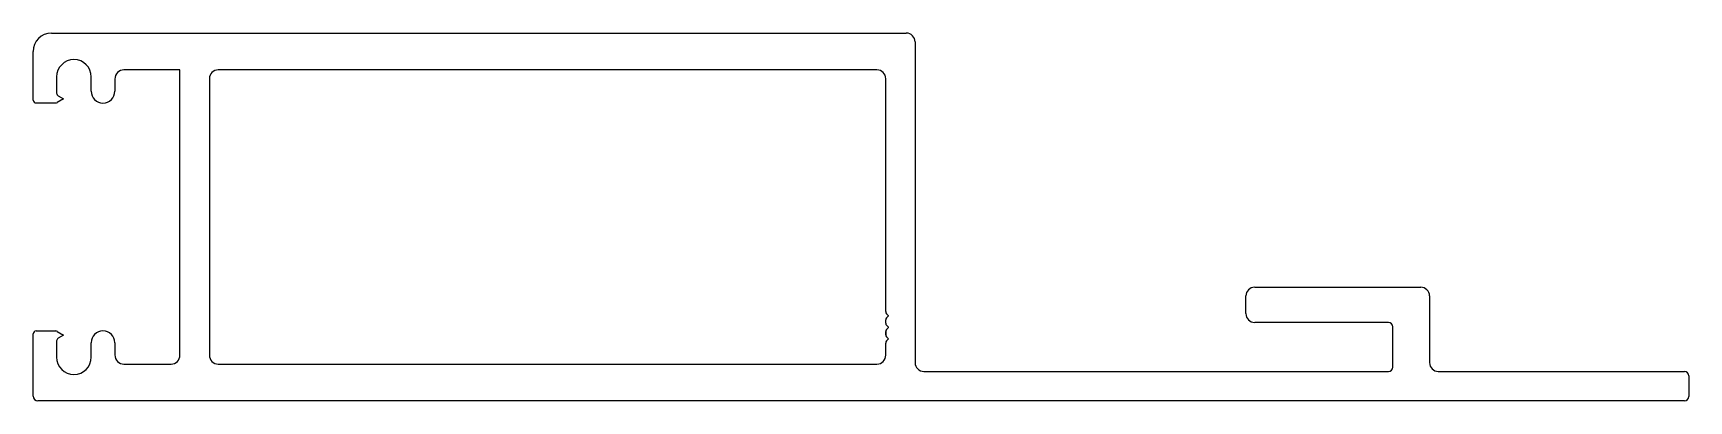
# Model space of a CAD drawing. Extents: x -69 to 74, y 5 to 37.
import ezdxf

# ---------------------------------------------------------------- set-up
doc = ezdxf.new("R2010")
doc.units = 0
doc.layers.get('0').update_dxf_attribs({"linetype": 'CONTINUOUS'})

msp = doc.modelspace()

# ---------------------------------------------------------------- linework, layer by layer
at = {"linetype": 'CONTINUOUS'}
for p, q in [((-67.09, 36.79), (6.76, 36.79)), ((7.52, 36.03), (7.52, 8.36)), ((-68.68, 31.02), (-68.68, 35.2)), ((-66.65, 33.01), (-66.65, 31.61)), ((-63.65, 31.78), (-63.65, 33.01)), ((-57.17, 33.62), (-60.83, 33.62)), ((-55.99, 33.62), (-57.99, 33.62)), ((-55.99, 9), (-55.99, 33.62)), ((4.22, 33.62), (-52.69, 33.62)), ((-61.62, 32.83), (-61.62, 31.78)), ((-53.45, 32.86), (-53.45, 29.87)), ((4.98, 12.76), (4.98, 32.86)), ((-66.71, 30.76), (-68.42, 30.76)), ((-66.04, 31.11), (-66.59, 30.8)), ((-66.52, 31.39), (-66.04, 31.11)), ((-53.45, 29.87), (-53.45, 9)), ((36.86, 14.87), (51.2, 14.87)), ((36.1, 12.59), (36.1, 14.11)), ((51.96, 14.11), (51.96, 8.36)), ((4.98, 12.76), (4.98, 12.76)), ((4.98, 12.76), (4.98, 12.76)), ((4.98, 11.76), (4.98, 12.05)), ((5.23, 12.41), (5.06, 12.58)), ((5.06, 12.23), (5.23, 12.4)), ((5.23, 11.41), (5.06, 11.58)), ((48.41, 11.82), (36.86, 11.82)), ((-68.68, 5.47), (-68.68, 10.84)), ((-68.42, 11.09), (-66.71, 11.09)), ((-66.65, 10.24), (-66.65, 8.84)), ((-66.59, 11.06), (-66.04, 10.74)), ((-66.04, 10.74), (-66.52, 10.46)), ((-63.65, 8.84), (-63.65, 10.08)), ((-61.62, 10.08), (-61.62, 9.02)), ((4.98, 10.76), (4.98, 11.05)), ((4.98, 11.05), (4.98, 10.76)), ((4.98, 10.76), (4.98, 11.05)), ((4.98, 11.05), (4.98, 10.76)), ((4.98, 10.76), (4.98, 11.05)), ((4.98, 9), (4.98, 10.05)), ((4.98, 10.05), (4.98, 10.05)), ((4.98, 10.05), (4.98, 10.05)), ((4.98, 10.05), (4.98, 10.05)), ((5.06, 11.23), (5.23, 11.4)), ((5.23, 10.41), (5.06, 10.59)), ((5.06, 10.23), (5.23, 10.4)), ((48.79, 7.98), (48.79, 11.44)), ((-60.83, 8.24), (-56.75, 8.24)), ((-52.69, 8.24), (4.22, 8.24)), ((8.28, 7.6), (48.41, 7.6)), ((52.72, 7.6), (73.99, 7.6)), ((74.37, 7.22), (74.37, 5.44)), ((-51.86, 5.06), (-68.27, 5.06)), ((51.96, 5.06), (-51.86, 5.06)), ((73.99, 5.06), (51.96, 5.06))]:
    msp.add_line(p, q, dxfattribs=at)
for centre, radius, start, end in [((-67.09, 35.2), 1.59, 90, 180), ((6.76, 36.03), 0.761, 0, 90), ((-65.15, 33.01), 1.5, 90, 180), ((-65.15, 33.01), 1.5, 360, 90), ((-60.83, 32.83), 0.787, 90, 180), ((-52.69, 32.86), 0.762, 90, 180), ((4.22, 32.86), 0.761, 360, 90), ((-66.39, 31.61), 0.254, 180, 240), ((-62.64, 31.78), 1.02, 180, 270), ((-62.64, 31.78), 1.02, 270, 0), ((-68.42, 31.02), 0.254, 180, 270), ((-66.71, 31.02), 0.254, 270, 300), ((36.86, 14.11), 0.762, 90, 180), ((51.2, 14.11), 0.762, 360, 90), ((5.23, 12.76), 0.25, 180, 225), ((5.23, 12.05), 0.25, 135, 180), ((5.23, 11.76), 0.25, 180, 225), ((5.22, 12.41), 0.008, 315, 45), ((36.86, 12.59), 0.762, 180, 270), ((48.41, 11.44), 0.381, 0, 90), ((-68.42, 10.84), 0.254, 90, 180), ((-66.71, 10.84), 0.254, 60, 90), ((-66.39, 10.24), 0.254, 120, 180), ((-62.64, 10.08), 1.02, 90, 180), ((-62.64, 10.08), 1.02, 0, 90), ((5.23, 11.05), 0.25, 135, 180), ((5.23, 10.76), 0.25, 180, 225), ((5.23, 10.05), 0.25, 135, 180), ((5.22, 11.41), 0.008, 315, 45), ((5.22, 10.41), 0.008, 315, 45), ((-65.15, 8.84), 1.5, 180, 270), ((-65.15, 8.84), 1.5, 270, 360), ((-60.83, 9.02), 0.787, 180, 270), ((-56.75, 9), 0.761, 270, 360), ((-52.69, 9), 0.761, 180, 270), ((4.22, 9), 0.761, 270, 360), ((8.28, 8.36), 0.762, 180, 270), ((48.41, 7.98), 0.381, 270, 360), ((52.72, 8.36), 0.762, 180, 270), ((73.99, 7.22), 0.381, 360, 90), ((-68.27, 5.47), 0.406, 180, 270), ((73.99, 5.44), 0.381, 270, 0)]:
    msp.add_arc(centre, radius, start, end, dxfattribs=at)

doc.saveas('drawing.dxf')
